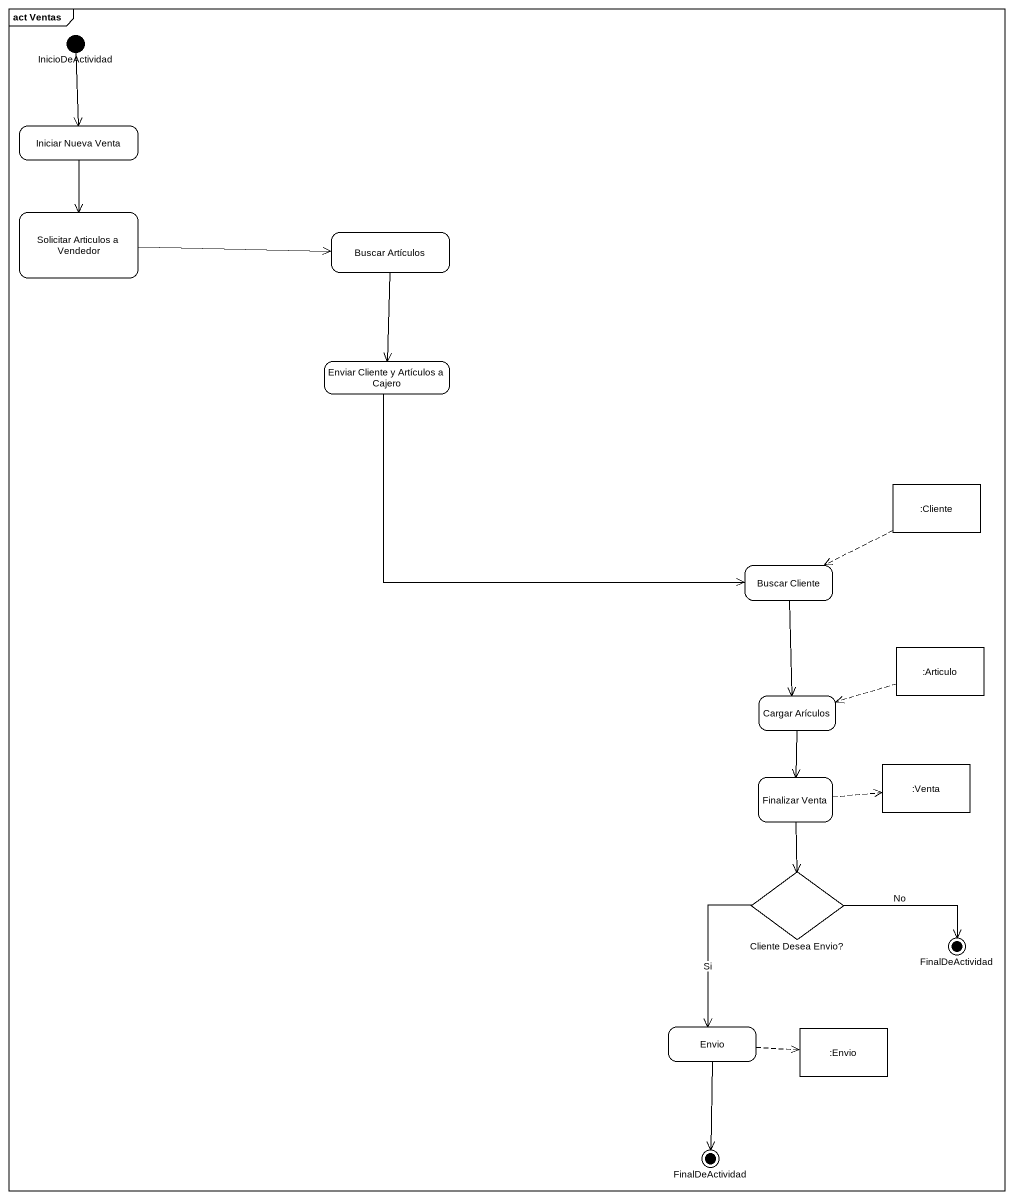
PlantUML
@startuml
mainframe act Ventas
hide empty description
state InicioDeActividad <<start>>
state "Iniciar Nueva Venta" as Iniciar_Nueva_Venta
state "Solicitar Articulos a Vendedor" as Solicitar_Articulos_a
state "Buscar Artículos" as Buscar_Artículos
state "Enviar Cliente y Artículos a Cajero" as Enviar_Cliente_y_Artículos
state ":Cliente" as Cliente <<object>>
state "Buscar Cliente" as Buscar_Cliente
state ":Articulo" as Articulo <<object>>
state "Cargar Arículos" as Cargar_Arículos
state "Finalizar Venta" as Finalizar_Venta
state ":Venta" as Venta <<object>>
state "Cliente Desea Envio?" as Cliente_Desea_Envio <<choice>>
state FinalDeActividad <<end>>
state Envio
state ":Envio" as Envio_2 <<object>>
state "FinalDeActividad" as FinalDeActividad_2 <<end>>
InicioDeActividad --> Iniciar_Nueva_Venta
Iniciar_Nueva_Venta --> Solicitar_Articulos_a
Solicitar_Articulos_a -right-> Buscar_Artículos
Buscar_Artículos --> Enviar_Cliente_y_Artículos
Enviar_Cliente_y_Artículos -right-> Buscar_Cliente
Cliente -left[dashed]-> Buscar_Cliente
Buscar_Cliente --> Cargar_Arículos
Articulo -left[dashed]-> Cargar_Arículos
Cargar_Arículos --> Finalizar_Venta
Finalizar_Venta -right[dashed]-> Venta
Finalizar_Venta --> Cliente_Desea_Envio
Cliente_Desea_Envio -right-> FinalDeActividad : No
Cliente_Desea_Envio --> Envio : Si
Envio -right[dashed]-> Envio_2
Envio --> FinalDeActividad_2
@enduml
